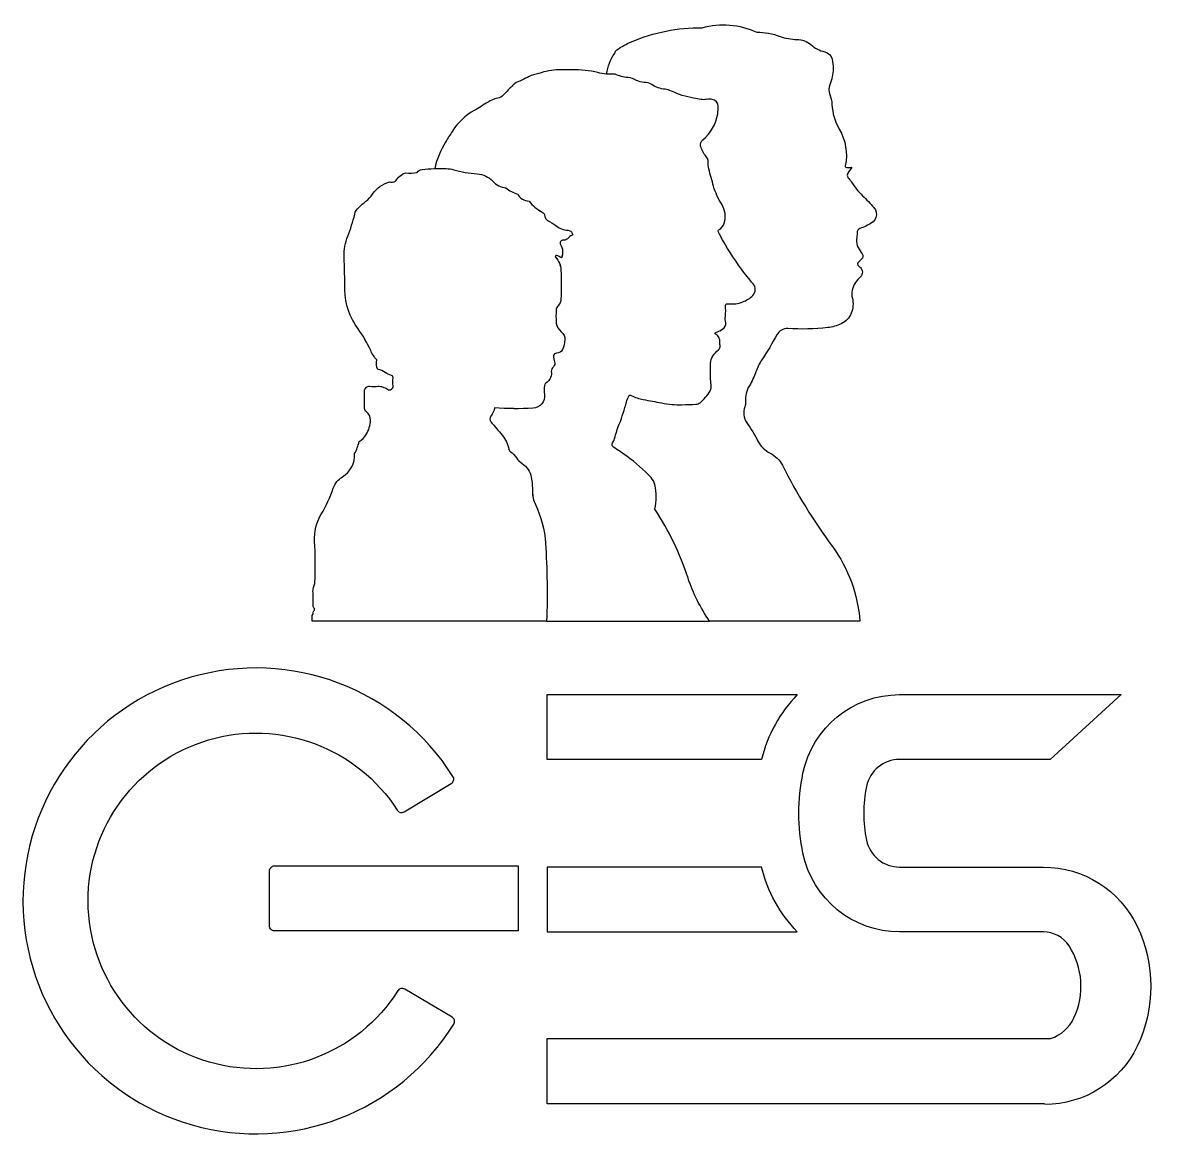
# Model space of a CAD drawing. Extents: x -1457 to 2443, y -8 to 512.
# Drawn here: x -1457 to -939, y -5 to 512 of the extents above; entities that cross this region are included whole.
import ezdxf

# ---------------------------------------------------------------- set-up
doc = ezdxf.new("R2010")
doc.units = 0
doc.layers.get('0').update_dxf_attribs({"linetype": 'CONTINUOUS'})

msp = doc.modelspace()

# ---------------------------------------------------------------- linework, layer by layer
at = {"color": 1}
for points in [[(-1217.451332, 238.648438), (-1324.702324, 238.648438), (-1324.70225, 241.160453)], [(-1217.449899, 238.650225), (-1142.950932, 238.633946)], [(-1074.215991, 238.591352), (-1142.950932, 238.633946)], [(-1217.16805, 175.326123), (-1217.16805, 204.995424), (-1102.815298, 204.995424)], [(-1056.05348, 204.995424), (-954.720709, 204.995424), (-987.236816, 175.326123)], [(-1119.162302, 175.326123), (-1217.16805, 175.326123)], [(-1341.84634, 126.66583), (-1230.414009, 126.66583), (-1230.414009, 96.895928)], [(-1119.162302, 126.109559), (-1217.16805, 126.109559), (-1217.16805, 96.438784), (-1102.815298, 96.438784)], [(-1285.446104, 69.561099), (-1285.446274, 69.571474)], [(-989.746951, 17.743776), (-1217.149172, 17.743776), (-1217.149172, 47.673439), (-986.981216, 47.673439)]]:
    msp.add_lwpolyline(points, dxfattribs=at)
msp.add_lwpolyline([(-1341.84634, 126.66583)], close=True, dxfattribs=at)
for points in [[(-1178.657461, 503.638515), (-1168.449516, 507.989699), (-1157.448736, 510.172092), (-1146.352819, 510.04728)], [(-1146.352819, 510.04728), (-1138.057987, 512.39077), (-1129.196524, 511.667569), (-1121.391439, 508.010133)], [(-1121.391439, 508.010133), (-1117.738997, 508.00205), (-1114.11621, 507.35415), (-1110.687364, 506.095812)], [(-1185.384331, 499.90602), (-1183.276969, 501.379173), (-1181.022643, 502.630016), (-1178.657461, 503.638515)], [(-1110.687364, 506.095812), (-1108.202701, 505.183442), (-1105.57627, 504.717652), (-1102.929392, 504.71996)], [(-1102.929392, 504.71996), (-1100.618004, 504.7223), (-1098.384488, 503.88479), (-1096.644501, 502.36329)], [(-1190.034227, 488.881545), (-1189.503476, 492.322656), (-1188.204904, 495.60015), (-1186.234809, 498.470981)], [(-1186.234809, 498.470981), (-1186.171504, 499.049584), (-1185.861486, 499.572687), (-1185.384331, 499.90602)], [(-1096.644501, 502.36329), (-1094.811418, 500.760228), (-1092.62359, 499.615777), (-1090.261361, 499.024276)], [(-1090.261361, 499.024276), (-1088.633195, 498.616729), (-1087.354639, 497.357386), (-1086.922488, 495.735576)], [(-1086.922488, 495.735576), (-1086.5406, 494.300907), (-1086.369259, 492.818349), (-1086.413839, 491.334392)], [(-1224.544847, 488.280685), (-1226.764262, 487.009384), (-1229.069259, 485.893697), (-1231.443213, 484.941671)], [(-1219.897134, 489.493772), (-1221.428579, 489.024075), (-1222.979202, 488.619351), (-1224.544847, 488.280685)], [(-1210.515449, 490.766074), (-1213.691147, 490.856643), (-1216.86026, 490.426862), (-1219.897134, 489.493772)], [(-1205.786069, 490.766074), (-1207.362224, 490.72224), (-1208.939294, 490.72224), (-1210.515449, 490.766074)], [(-1194.020646, 489.523365), (-1197.869621, 490.459651), (-1201.826422, 490.877583), (-1205.786069, 490.766074)], [(-1186.156517, 488.887214), (-1188.795043, 488.680081), (-1191.44972, 488.894825), (-1194.020646, 489.523365)], [(-1186.156517, 488.887214), (-1187.446975, 488.784553), (-1188.743474, 488.782657), (-1190.034227, 488.881545)], [(-1180.264394, 487.237706), (-1182.313086, 487.420929), (-1184.310478, 487.980102), (-1186.156517, 488.887214)], [(-1180.264394, 487.237706), (-1182.313086, 487.420929), (-1184.310478, 487.980102), (-1186.156517, 488.887214)], [(-1176.336312, 485.9802), (-1177.536841, 486.684085), (-1178.878283, 487.113524), (-1180.264394, 487.237706)], [(-1176.336312, 485.9802), (-1177.536841, 486.684085), (-1178.878283, 487.113524), (-1180.264394, 487.237706)], [(-1086.413839, 491.334392), (-1086.4895, 488.812811), (-1087.016057, 486.32515), (-1087.968586, 483.989173)], [(-1231.443213, 484.941671), (-1232.695194, 483.914528), (-1233.882748, 482.811277), (-1234.999134, 481.638178)], [(-1172.800998, 485.0334), (-1174.043373, 485.023493), (-1175.265177, 485.350707), (-1176.336312, 485.9802)], [(-1172.800998, 485.0334), (-1174.043373, 485.023493), (-1175.265177, 485.350707), (-1176.336312, 485.9802)], [(-1169.38355, 484.057006), (-1170.404034, 484.706714), (-1171.591307, 485.045928), (-1172.800998, 485.0334)], [(-1169.38355, 484.057006), (-1170.404034, 484.706714), (-1171.591307, 485.045928), (-1172.800998, 485.0334)], [(-1163.241184, 481.889696), (-1165.42783, 482.13119), (-1167.529545, 482.872772), (-1169.38355, 484.057006)], [(-1163.241184, 481.889696), (-1165.42783, 482.13119), (-1167.529545, 482.872772), (-1169.38355, 484.057006)], [(-1160.405405, 481.090808), (-1161.299746, 481.512722), (-1162.258122, 481.782713), (-1163.241184, 481.889696)], [(-1160.405405, 481.090808), (-1161.299746, 481.512722), (-1162.258122, 481.782713), (-1163.241184, 481.889696)], [(-1087.968586, 483.989173), (-1088.547673, 482.569012), (-1088.547673, 480.97856), (-1087.968586, 479.558398)], [(-1239.907323, 477.779913), (-1241.45554, 477.506104), (-1242.931569, 476.919132), (-1244.245011, 476.054946)], [(-1237.165682, 479.299255), (-1237.884939, 478.501718), (-1238.849786, 477.967027), (-1239.907323, 477.779913)], [(-1234.999134, 481.638178), (-1235.731596, 480.868122), (-1236.453842, 480.088413), (-1237.165682, 479.299255)], [(-1150.251534, 477.877567), (-1153.76662, 478.48155), (-1157.18279, 479.562613), (-1160.405405, 481.090808)], [(-1150.251534, 477.877567), (-1153.76662, 478.48155), (-1157.18279, 479.562613), (-1160.405405, 481.090808)], [(-1146.77623, 477.256212), (-1147.933493, 477.469828), (-1149.091946, 477.67695), (-1150.251534, 477.877567)], [(-1146.77623, 477.256212), (-1147.933493, 477.469828), (-1149.091946, 477.67695), (-1150.251534, 477.877567)], [(-1144.485099, 477.256212), (-1145.242499, 477.117371), (-1146.01883, 477.117371), (-1146.77623, 477.256212)], [(-1144.485099, 477.256212), (-1145.242499, 477.117371), (-1146.01883, 477.117371), (-1146.77623, 477.256212)], [(-1141.673584, 477.256212), (-1142.603012, 477.426589), (-1143.555671, 477.426589), (-1144.485099, 477.256212)], [(-1141.673584, 477.256212), (-1142.603012, 477.426589), (-1143.555671, 477.426589), (-1144.485099, 477.256212)], [(-1138.983477, 474.09031), (-1139.013398, 475.650986), (-1140.138209, 476.97474), (-1141.673584, 477.256212)], [(-1138.983477, 474.09031), (-1139.013398, 475.650986), (-1140.138209, 476.97474), (-1141.673584, 477.256212)], [(-1087.968586, 479.558398), (-1087.377463, 478.108768), (-1087.038758, 476.568675), (-1086.967134, 475.004795)], [(-1250.49926, 472.260291), (-1254.569227, 469.990235), (-1258.011252, 466.744311), (-1260.515877, 462.814345)], [(-1244.245011, 476.054946), (-1246.282838, 474.714295), (-1248.36898, 473.448565), (-1250.49926, 472.260291)], [(-1139.220454, 470.665491), (-1139.041071, 471.797927), (-1138.961773, 472.94396), (-1138.983477, 474.09031)], [(-1139.220454, 470.665491), (-1139.041071, 471.797927), (-1138.961773, 472.94396), (-1138.983477, 474.09031)], [(-1086.967134, 475.004795), (-1086.784859, 471.023529), (-1085.641503, 467.145561), (-1083.634753, 463.702212)], [(-1146.079332, 458.738606), (-1142.40389, 461.735287), (-1139.961952, 465.981566), (-1139.220454, 470.665491)], [(-1146.079332, 458.738606), (-1142.40389, 461.735287), (-1139.961952, 465.981566), (-1139.220454, 470.665491)], [(-1260.515877, 462.814345), (-1261.577932, 461.147591), (-1262.625054, 459.47137), (-1263.657118, 457.785882)], [(-1083.634753, 463.702212), (-1080.689857, 458.649227), (-1079.707777, 452.689104), (-1080.875792, 446.958414)], [(-1263.657118, 457.785882), (-1265.954297, 454.034355), (-1267.620075, 449.931183), (-1268.588013, 445.64002)], [(-1146.839868, 455.239831), (-1147.159433, 456.029801), (-1147.159433, 456.913055), (-1146.839868, 457.703025)], [(-1146.839868, 455.239831), (-1147.159433, 456.029801), (-1147.159433, 456.913055), (-1146.839868, 457.703025)], [(-1146.839868, 457.703025), (-1146.677842, 458.106886), (-1146.416201, 458.46315), (-1146.079332, 458.738606)], [(-1146.839868, 457.703025), (-1146.677842, 458.106886), (-1146.416201, 458.46315), (-1146.079332, 458.738606)], [(-1144.144233, 450.638918), (-1145.298983, 452.007324), (-1146.21072, 453.563479), (-1146.839868, 455.239831)], [(-1144.144233, 450.638918), (-1145.298983, 452.007324), (-1146.21072, 453.563479), (-1146.839868, 455.239831)], [(-1143.578495, 448.847365), (-1143.520452, 449.496116), (-1143.724142, 450.141152), (-1144.144233, 450.638918)], [(-1143.578495, 448.847365), (-1143.520452, 449.496116), (-1143.724142, 450.141152), (-1144.144233, 450.638918)], [(-1274.397289, 445.25358), (-1270.721708, 445.64995), (-1267.022169, 445.778504), (-1263.32794, 445.638223)], [(-1268.588013, 445.64002), (-1266.834702, 445.700545), (-1265.079824, 445.700545), (-1263.326513, 445.64002)], [(-1263.32794, 445.638223), (-1262.180943, 445.596431), (-1261.043554, 445.412569), (-1259.941808, 445.090846)], [(-1263.326513, 445.64002), (-1262.179518, 445.59823), (-1261.042132, 445.41437), (-1259.940387, 445.09265)], [(-1143.285279, 445.458064), (-1143.581024, 446.561894), (-1143.680275, 447.709145), (-1143.578495, 448.847365)], [(-1143.285279, 445.458064), (-1143.581024, 446.561894), (-1143.680275, 447.709145), (-1143.578495, 448.847365)], [(-1141.095912, 437.512212), (-1141.844556, 440.155598), (-1142.574363, 442.804283), (-1143.285279, 445.458064)], [(-1141.095912, 437.512212), (-1141.844556, 440.155598), (-1142.574363, 442.804283), (-1143.285279, 445.458064)], [(-1080.875792, 446.958414), (-1080.916234, 446.770917), (-1080.876763, 446.575048), (-1080.766858, 446.41785)], [(-1080.766858, 446.41785), (-1080.656953, 446.260651), (-1080.486544, 446.156327), (-1080.296561, 446.129932)], [(-1080.296561, 446.129932), (-1079.492587, 446.014531), (-1078.673503, 446.064887), (-1077.88972, 446.2779)], [(-1077.88972, 446.2779), (-1078.409548, 445.338351), (-1079.008804, 444.444996), (-1079.680932, 443.607608)], [(-1286.464373, 439.904081), (-1285.513753, 441.676343), (-1283.935947, 443.03004), (-1282.039778, 443.700213)], [(-1282.039778, 443.700213), (-1280.215543, 443.481404), (-1278.369083, 443.531247), (-1276.559309, 443.848153)], [(-1276.559309, 443.848153), (-1276.104214, 444.634808), (-1275.300951, 445.156972), (-1274.397289, 445.25358)], [(-1259.941808, 445.090846), (-1256.440462, 444.061216), (-1252.833094, 443.434338), (-1249.189657, 443.222368)], [(-1259.940387, 445.09265), (-1256.439041, 444.063018), (-1252.831673, 443.436137), (-1249.188236, 443.224165)], [(-1249.189657, 443.222368), (-1246.467116, 443.063604), (-1243.911275, 441.858786), (-1242.056258, 439.859699)], [(-1249.188236, 443.224165), (-1246.465692, 443.065408), (-1243.909845, 441.860595), (-1242.054822, 439.86151)], [(-1079.680932, 443.607608), (-1080.145625, 443.029063), (-1080.145625, 442.205245), (-1079.680932, 441.6267)], [(-1079.680932, 441.6267), (-1079.15814, 440.975241), (-1078.6672, 440.298849), (-1078.209836, 439.5999)], [(-1297.015149, 433.953948), (-1295.154592, 436.618446), (-1292.459346, 438.587132), (-1289.355158, 439.549026)], [(-1289.355158, 439.549026), (-1288.379586, 439.32775), (-1287.3574, 439.453298), (-1286.464373, 439.904081)], [(-1242.056258, 439.859699), (-1240.479977, 438.161149), (-1238.357334, 437.069996), (-1236.05871, 436.776637)], [(-1242.054822, 439.86151), (-1240.478545, 438.162956), (-1238.355903, 437.071799), (-1236.057279, 436.778436)], [(-1236.05871, 436.776637), (-1234.503901, 435.510557), (-1232.723148, 434.55074), (-1230.810787, 433.94803)], [(-1236.057279, 436.778436), (-1234.502469, 435.512366), (-1232.721717, 434.552558), (-1230.809358, 433.949856)], [(-1137.398627, 429.308974), (-1139.02821, 431.846442), (-1140.274081, 434.610682), (-1141.095912, 437.512212)], [(-1137.398627, 429.308974), (-1139.02821, 431.846442), (-1140.274081, 434.610682), (-1141.095912, 437.512212)], [(-1078.209836, 439.5999), (-1076.696005, 437.286509), (-1074.935693, 435.144157), (-1072.959789, 433.210439)], [(-1303.339362, 427.866231), (-1302.275008, 428.821676), (-1301.187927, 429.751497), (-1300.079053, 430.654893)], [(-1300.079053, 430.654893), (-1298.909888, 431.607369), (-1297.878728, 432.717668), (-1297.015149, 433.953948)], [(-1230.810787, 433.94803), (-1229.702441, 432.018705), (-1227.661856, 430.813668), (-1225.437174, 430.774724)], [(-1230.809358, 433.949856), (-1229.701018, 432.020524), (-1227.660433, 430.815479), (-1225.435748, 430.77653)], [(-1225.437174, 430.774724), (-1223.885686, 428.670441), (-1221.869879, 426.952241), (-1219.546409, 425.753652)], [(-1225.435748, 430.77653), (-1223.884257, 428.672259), (-1221.868451, 426.954071), (-1219.544986, 425.755491)], [(-1072.959789, 433.210439), (-1071.169439, 431.458099), (-1069.445553, 429.639119), (-1067.791776, 427.757346)], [(-1308.35721, 414.7499), (-1307.05868, 418.002737), (-1305.999885, 421.346222), (-1305.189304, 424.75358)], [(-1305.189304, 424.75358), (-1304.903736, 425.955194), (-1304.25836, 427.041083), (-1303.339362, 427.866231)], [(-1219.546409, 425.753652), (-1218.783591, 425.360115), (-1218.280693, 424.597809), (-1218.219094, 423.741673)], [(-1219.544986, 425.755491), (-1218.782158, 425.361951), (-1218.279255, 424.599634), (-1218.217663, 423.743488)], [(-1136.235969, 420.635271), (-1135.318503, 423.555898), (-1135.744384, 426.733069), (-1137.398627, 429.308974)], [(-1136.235969, 420.635271), (-1135.318503, 423.555898), (-1135.744384, 426.733069), (-1137.398627, 429.308974)], [(-1067.791776, 427.757346), (-1066.705518, 426.521257), (-1066.361131, 424.799592), (-1066.888318, 423.240763)], [(-1218.219094, 423.741673), (-1218.163951, 422.97848), (-1217.713934, 422.299612), (-1217.03247, 421.951603)], [(-1218.217663, 423.743488), (-1218.162525, 422.980295), (-1217.712513, 422.301424), (-1217.031052, 421.953409)], [(-1217.03247, 421.951603), (-1215.707912, 421.275378), (-1214.457257, 420.463261), (-1213.300677, 419.528351)], [(-1217.031052, 421.953409), (-1215.706489, 421.277193), (-1214.455827, 420.465084), (-1213.299241, 419.530181)], [(-1213.300677, 419.528351), (-1211.68345, 418.220316), (-1209.681631, 417.479186), (-1207.602515, 417.418731)], [(-1213.299241, 419.530181), (-1211.682014, 418.222132), (-1209.680189, 417.480991), (-1207.601065, 417.42053)], [(-1138.595046, 417.720861), (-1137.46745, 418.357894), (-1136.624147, 419.399714), (-1136.235969, 420.635271)], [(-1138.595046, 417.720861), (-1137.46745, 418.357894), (-1136.624147, 419.399714), (-1136.235969, 420.635271)], [(-1068.852331, 420.765749), (-1070.527764, 419.725889), (-1072.306593, 418.862717), (-1074.160233, 418.190105)], [(-1066.888318, 423.240763), (-1067.235974, 422.212861), (-1067.930309, 421.337872), (-1068.852331, 420.765749)], [(-1309.996869, 405.403072), (-1310.100711, 408.598415), (-1309.542462, 411.780695), (-1308.35721, 414.7499)], [(-1207.057135, 414.359339), (-1207.415948, 413.969993), (-1207.808863, 413.613518), (-1208.231184, 413.294173)], [(-1207.055679, 414.361151), (-1207.414494, 413.971811), (-1207.80741, 413.615341), (-1208.229732, 413.296002)], [(-1207.602515, 417.418731), (-1207.029225, 417.402096), (-1206.489754, 417.143612), (-1206.11758, 416.707236)], [(-1207.601065, 417.42053), (-1207.027782, 417.403896), (-1206.488317, 417.14542), (-1206.116142, 416.709054)], [(-1205.649341, 415.128625), (-1206.191641, 415.037452), (-1206.687501, 414.76649), (-1207.057135, 414.359339)], [(-1205.64788, 415.130471), (-1206.190186, 415.03929), (-1206.686049, 414.768316), (-1207.055679, 414.361151)], [(-1206.11758, 416.707236), (-1205.745405, 416.270859), (-1205.575296, 415.697357), (-1205.649341, 415.128625)], [(-1206.116142, 416.709054), (-1205.743967, 416.272688), (-1205.57385, 415.699197), (-1205.64788, 415.130471)], [(-1138.903909, 416.59655), (-1139.013315, 416.786314), (-1139.042231, 417.011969), (-1138.984206, 417.223188)], [(-1138.903909, 416.59655), (-1139.013315, 416.786314), (-1139.042231, 417.011969), (-1138.984206, 417.223188)], [(-1138.984206, 417.223188), (-1138.926182, 417.434407), (-1138.786043, 417.613622), (-1138.595046, 417.720861)], [(-1138.984206, 417.223188), (-1138.926182, 417.434407), (-1138.786043, 417.613622), (-1138.595046, 417.720861)], [(-1138.068369, 415.089006), (-1138.340729, 415.594906), (-1138.619263, 416.097458), (-1138.903909, 416.59655)], [(-1138.068369, 415.089006), (-1138.340729, 415.594906), (-1138.619263, 416.097458), (-1138.903909, 416.59655)], [(-1128.331446, 399.624905), (-1131.925108, 404.552092), (-1135.178308, 409.718797), (-1138.068369, 415.089006)], [(-1128.331446, 399.624905), (-1131.925108, 404.552092), (-1135.178308, 409.718797), (-1138.068369, 415.089006)], [(-1075.487613, 416.300902), (-1075.489012, 415.298969), (-1075.565668, 414.298557), (-1075.716935, 413.308108)], [(-1074.160233, 418.190105), (-1074.955548, 417.901638), (-1075.485828, 417.146913), (-1075.487613, 416.300902)], [(-1211.095018, 412.306157), (-1211.362669, 411.895314), (-1211.367494, 411.366467), (-1211.107383, 410.950809)], [(-1211.093599, 412.307983), (-1211.361254, 411.897127), (-1211.366067, 411.368264), (-1211.105934, 410.952606)], [(-1211.107383, 410.950809), (-1209.94877, 409.10319), (-1209.796082, 406.797035), (-1210.700993, 404.812792)], [(-1211.105934, 410.952606), (-1209.947323, 409.104993), (-1209.79463, 406.798846), (-1210.699531, 404.814606)], [(-1209.860252, 412.865148), (-1210.34557, 412.935114), (-1210.827367, 412.716999), (-1211.095018, 412.306157)], [(-1209.858803, 412.866981), (-1210.344132, 412.936957), (-1210.825945, 412.718839), (-1211.093599, 412.307983)], [(-1208.231184, 413.294173), (-1208.694508, 412.938096), (-1209.281642, 412.783471), (-1209.860252, 412.865148)], [(-1208.229732, 413.296002), (-1208.693058, 412.939925), (-1209.280193, 412.785301), (-1209.858803, 412.866981)], [(-1075.716935, 413.308108), (-1075.919844, 411.977754), (-1075.653181, 410.618262), (-1074.96275, 409.463135)], [(-1074.96275, 409.463135), (-1074.379676, 408.48768), (-1073.764206, 407.531958), (-1073.117367, 406.597567)], [(-1309.646992, 390.094275), (-1309.714556, 395.19821), (-1309.831187, 400.301378), (-1309.996869, 405.403072)], [(-1213.444983, 405.616055), (-1213.549265, 405.426451), (-1213.518487, 405.191111), (-1213.368951, 405.034702)], [(-1213.443557, 405.617882), (-1213.547847, 405.428265), (-1213.517057, 405.192907), (-1213.367499, 405.036499)], [(-1212.913297, 405.863164), (-1213.125467, 405.905692), (-1213.340701, 405.805659), (-1213.444983, 405.616055)], [(-1212.91183, 405.864981), (-1213.12401, 405.907531), (-1213.339267, 405.807499), (-1213.443557, 405.617882)], [(-1213.368951, 405.034702), (-1211.870559, 403.45989), (-1210.991679, 401.39668), (-1210.894202, 399.225111)], [(-1213.367499, 405.036499), (-1211.869112, 403.461699), (-1210.990229, 401.398503), (-1210.89274, 399.226946)], [(-1210.700993, 404.812792), (-1211.34074, 405.339659), (-1212.100653, 405.700455), (-1212.913297, 405.863164)], [(-1210.699531, 404.814606), (-1211.339276, 405.341473), (-1212.099187, 405.70227), (-1212.91183, 405.864981)], [(-1073.459225, 404.123998), (-1074.056746, 403.630268), (-1074.608506, 403.08364), (-1075.107798, 402.49076)], [(-1073.117367, 406.597567), (-1072.571759, 405.809356), (-1072.720284, 404.734678), (-1073.459225, 404.123998)], [(-1210.894202, 399.225111), (-1210.694666, 394.783737), (-1210.694666, 390.335642), (-1210.894202, 385.894268)], [(-1210.89274, 399.226946), (-1210.693204, 394.785559), (-1210.693204, 390.337452), (-1210.89274, 385.896064)], [(-1123.000271, 392.861075), (-1124.860835, 395.048594), (-1126.63913, 397.304774), (-1128.331446, 399.624905)], [(-1123.000271, 392.861075), (-1124.860835, 395.048594), (-1126.63913, 397.304774), (-1128.331446, 399.624905)], [(-1075.107798, 402.49076), (-1075.353218, 402.200334), (-1075.353218, 401.775196), (-1075.107798, 401.48477)], [(-1075.107798, 401.48477), (-1074.759498, 401.073726), (-1074.387368, 400.683483), (-1073.993329, 400.316054)], [(-1073.993329, 400.316054), (-1073.42183, 399.780229), (-1073.087542, 399.038663), (-1073.064504, 398.255599)], [(-1073.870589, 396.144102), (-1074.748103, 395.333242), (-1075.54183, 394.436172), (-1076.239786, 393.466439)], [(-1073.064504, 398.255599), (-1073.041466, 397.472535), (-1073.331579, 396.712599), (-1073.870589, 396.144102)], [(-1303.671043, 372.338556), (-1307.471987, 377.485952), (-1309.56213, 383.696176), (-1309.646992, 390.094275)], [(-1123.140869, 387.589992), (-1121.755189, 389.053464), (-1121.694578, 391.325814), (-1123.000271, 392.861075)], [(-1123.140869, 387.589992), (-1121.755189, 389.053464), (-1121.694578, 391.325814), (-1123.000271, 392.861075)], [(-1076.239786, 393.466439), (-1077.736417, 391.38639), (-1078.249313, 388.756175), (-1077.643843, 386.266212)], [(-1210.894202, 385.894268), (-1210.944858, 384.764765), (-1211.417144, 383.695299), (-1212.217818, 382.89701)], [(-1210.89274, 385.896064), (-1210.943399, 384.766568), (-1211.415682, 383.697109), (-1212.21635, 382.898823)], [(-1135.689647, 383.058612), (-1135.722394, 383.374751), (-1135.515377, 383.666067), (-1135.206057, 383.739123)], [(-1135.689647, 383.058612), (-1135.722394, 383.374751), (-1135.515377, 383.666067), (-1135.206057, 383.739123)], [(-1135.206057, 383.739123), (-1134.896668, 383.783468), (-1134.582536, 383.783468), (-1134.273146, 383.739123)], [(-1135.206057, 383.739123), (-1134.896668, 383.783468), (-1134.582536, 383.783468), (-1134.273146, 383.739123)], [(-1134.273146, 383.739123), (-1132.066423, 383.542176), (-1129.843838, 383.850806), (-1127.774268, 384.641561)], [(-1134.273146, 383.739123), (-1132.066423, 383.542176), (-1129.843838, 383.850806), (-1127.774268, 384.641561)], [(-1127.774268, 384.641561), (-1126.047517, 385.303334), (-1124.471725, 386.306079), (-1123.140869, 387.589992)], [(-1127.774268, 384.641561), (-1126.047517, 385.303334), (-1124.471725, 386.306079), (-1123.140869, 387.589992)], [(-1077.643843, 386.266212), (-1077.096324, 384.014189), (-1077.26827, 381.647207), (-1078.135512, 379.497957)], [(-1213.003378, 381.262277), (-1213.230896, 379.178575), (-1213.230896, 377.076296), (-1213.003378, 374.992594)], [(-1213.001915, 381.264109), (-1213.229432, 379.180411), (-1213.229432, 377.078137), (-1213.001915, 374.994439)], [(-1212.217818, 382.89701), (-1212.658485, 382.457665), (-1212.935671, 381.880845), (-1213.003378, 381.262277)], [(-1212.21635, 382.898823), (-1212.657014, 382.459484), (-1212.934203, 381.882671), (-1213.001915, 381.264109)], [(-1135.539695, 375.010685), (-1135.745299, 376.047859), (-1135.795833, 377.109805), (-1135.689647, 378.161816)], [(-1135.539695, 375.010685), (-1135.745299, 376.047859), (-1135.795833, 377.109805), (-1135.689647, 378.161816)], [(-1135.689647, 378.161816), (-1135.525453, 379.789952), (-1135.525453, 381.430476), (-1135.689647, 383.058612)], [(-1135.689647, 378.161816), (-1135.525453, 379.789952), (-1135.525453, 381.430476), (-1135.689647, 383.058612)], [(-1078.135512, 379.497957), (-1079.006029, 377.340172), (-1080.657658, 375.589638), (-1082.761228, 374.595239)], [(-1213.003378, 374.992594), (-1212.829442, 373.403256), (-1212.013829, 371.953941), (-1210.745523, 370.98047)], [(-1213.001915, 374.994439), (-1212.827989, 373.405091), (-1212.012375, 371.955764), (-1210.744063, 370.982285)], [(-1138.176227, 371.44385), (-1137.164204, 371.843427), (-1136.319087, 372.576798), (-1135.780923, 373.522436)], [(-1138.176227, 371.44385), (-1137.164204, 371.843427), (-1136.319087, 372.576798), (-1135.780923, 373.522436)], [(-1135.780923, 373.522436), (-1135.524386, 373.973448), (-1135.438758, 374.50173), (-1135.539695, 375.010685)], [(-1135.780923, 373.522436), (-1135.524386, 373.973448), (-1135.438758, 374.50173), (-1135.539695, 375.010685)], [(-1082.761228, 374.595239), (-1084.69877, 373.679448), (-1086.775566, 373.093442), (-1088.906032, 372.861371)], [(-1297.885182, 362.361505), (-1299.440073, 365.890329), (-1301.38049, 369.236355), (-1303.671043, 372.338556)], [(-1210.745523, 370.98047), (-1209.604042, 370.104305), (-1208.98247, 368.710765), (-1209.093214, 367.276061)], [(-1210.744063, 370.982285), (-1209.602583, 370.106123), (-1208.981009, 368.712588), (-1209.091748, 367.277885)], [(-1140.478881, 370.26774), (-1140.478881, 370.385949), (-1140.409427, 370.493125), (-1140.301531, 370.541412)], [(-1140.478881, 370.26774), (-1140.478881, 370.385949), (-1140.409427, 370.493125), (-1140.301531, 370.541412)], [(-1140.301531, 369.994068), (-1140.409427, 370.042355), (-1140.478881, 370.149531), (-1140.478881, 370.26774)], [(-1140.301531, 369.994068), (-1140.409427, 370.042355), (-1140.478881, 370.149531), (-1140.478881, 370.26774)], [(-1140.301531, 370.541412), (-1139.600101, 370.858462), (-1138.89148, 371.159354), (-1138.176227, 371.44385)], [(-1140.301531, 370.541412), (-1139.600101, 370.858462), (-1138.89148, 371.159354), (-1138.176227, 371.44385)], [(-1138.805206, 368.662609), (-1139.155132, 369.249794), (-1139.67766, 369.71475), (-1140.301531, 369.994068)], [(-1138.805206, 368.662609), (-1139.155132, 369.249794), (-1139.67766, 369.71475), (-1140.301531, 369.994068)], [(-1138.254009, 366.524861), (-1138.230846, 367.275346), (-1138.422046, 368.01689), (-1138.805206, 368.662609)], [(-1138.254009, 366.524861), (-1138.230846, 367.275346), (-1138.422046, 368.01689), (-1138.805206, 368.662609)], [(-1112.199591, 369.60374), (-1114.267644, 365.677764), (-1116.54443, 361.865339), (-1119.020173, 358.182836)], [(-1107.171609, 372.432379), (-1109.258005, 372.560199), (-1111.225609, 371.453265), (-1112.199591, 369.60374)], [(-1088.906032, 372.861371), (-1094.971436, 372.201575), (-1101.081917, 372.058062), (-1107.171609, 372.432379)], [(-1210.179683, 362.91184), (-1210.650599, 361.831421), (-1211.731825, 361.146526), (-1212.909865, 361.182426)], [(-1210.178239, 362.913664), (-1210.649151, 361.833251), (-1211.730367, 361.148357), (-1212.9084, 361.184247)], [(-1209.093214, 367.276061), (-1209.209197, 365.770869), (-1209.576432, 364.295727), (-1210.179683, 362.91184)], [(-1209.091748, 367.277885), (-1209.207738, 365.772691), (-1209.574981, 364.29755), (-1210.178239, 362.913664)], [(-1141.486951, 359.823192), (-1140.761767, 360.888935), (-1139.894872, 361.850994), (-1138.910145, 362.682867)], [(-1141.486951, 359.823192), (-1140.761767, 360.888935), (-1139.894872, 361.850994), (-1138.910145, 362.682867)], [(-1138.910145, 362.682867), (-1138.327413, 363.175174), (-1138.042064, 363.934723), (-1138.156498, 364.688943)], [(-1138.910145, 362.682867), (-1138.327413, 363.175174), (-1138.042064, 363.934723), (-1138.156498, 364.688943)], [(-1138.156498, 364.688943), (-1138.284212, 365.29213), (-1138.317111, 365.91154), (-1138.254009, 366.524861)], [(-1138.156498, 364.688943), (-1138.284212, 365.29213), (-1138.317111, 365.91154), (-1138.254009, 366.524861)], [(-1295.094271, 358.15558), (-1296.257562, 359.388184), (-1297.201474, 360.810665), (-1297.885182, 362.361505)], [(-1294.685809, 353.724787), (-1295.209793, 355.139973), (-1295.350698, 356.66845), (-1295.094271, 358.15558)], [(-1214.227268, 360.013702), (-1214.313436, 359.067121), (-1214.184524, 358.113306), (-1213.85017, 357.22356)], [(-1214.225802, 360.015523), (-1214.311967, 359.068951), (-1214.183057, 358.115147), (-1213.848709, 357.225409)], [(-1212.909865, 361.182426), (-1213.589164, 361.203074), (-1214.16681, 360.690621), (-1214.227268, 360.013702)], [(-1212.9084, 361.184247), (-1213.587699, 361.204895), (-1214.165344, 360.692441), (-1214.225802, 360.015523)], [(-1142.483641, 356.555239), (-1142.489972, 357.720348), (-1142.142414, 358.859923), (-1141.486951, 359.823192)], [(-1142.483641, 356.555239), (-1142.489972, 357.720348), (-1142.142414, 358.859923), (-1141.486951, 359.823192)], [(-1119.020173, 358.182836), (-1120.183479, 356.452527), (-1121.11329, 354.576228), (-1121.785512, 352.602558)], [(-1291.190794, 352.363742), (-1292.208285, 353.130524), (-1293.417721, 353.601508), (-1294.685809, 353.724787)], [(-1288.362572, 350.987903), (-1289.383962, 351.263201), (-1290.343729, 351.730097), (-1291.190794, 352.363742)], [(-1215.362705, 352.866737), (-1215.153571, 351.9426), (-1215.245534, 350.975797), (-1215.62515, 350.107662)], [(-1215.361247, 352.868584), (-1215.152122, 351.944435), (-1215.2441, 350.977622), (-1215.623735, 350.109485)], [(-1214.327867, 354.986712), (-1214.895893, 354.41261), (-1215.259494, 353.667734), (-1215.362705, 352.866737)], [(-1214.326403, 354.988534), (-1214.894427, 354.414438), (-1215.25803, 353.669572), (-1215.361247, 352.868584)], [(-1213.85017, 357.22356), (-1213.559149, 356.448618), (-1213.745681, 355.575174), (-1214.327867, 354.986712)], [(-1213.848709, 357.225409), (-1213.557676, 356.45046), (-1213.744207, 355.577001), (-1214.326403, 354.988534)], [(-1142.483641, 349.974867), (-1142.471647, 352.168308), (-1142.471647, 354.361798), (-1142.483641, 356.555239)], [(-1142.483641, 349.974867), (-1142.471647, 352.168308), (-1142.471647, 354.361798), (-1142.483641, 356.555239)], [(-1121.785512, 352.602558), (-1122.534227, 350.403301), (-1123.525005, 348.294051), (-1124.739609, 346.313636)], [(-1287.66622, 349.952326), (-1287.608215, 350.422727), (-1287.905047, 350.864159), (-1288.362572, 350.987903)], [(-1287.66622, 346.241999), (-1287.808773, 347.474667), (-1287.808773, 348.719658), (-1287.66622, 349.952326)], [(-1217.839585, 347.412201), (-1218.173083, 347.180395), (-1218.397259, 346.82227), (-1218.460044, 346.421006)], [(-1217.838132, 347.41402), (-1218.171636, 347.182218), (-1218.395817, 346.824095), (-1218.458608, 346.42283)], [(-1215.62515, 350.107662), (-1216.099843, 349.021692), (-1216.86639, 348.088632), (-1217.839585, 347.412201)], [(-1215.623735, 350.109485), (-1216.098417, 349.023517), (-1216.864951, 348.090457), (-1217.838132, 347.41402)], [(-1142.213216, 346.798616), (-1142.398959, 347.847045), (-1142.48947, 348.910128), (-1142.483641, 349.974867)], [(-1142.213216, 346.798616), (-1142.398959, 347.847045), (-1142.48947, 348.910128), (-1142.483641, 349.974867)], [(-1300.685783, 343.802474), (-1300.692341, 344.428718), (-1300.434739, 345.028743), (-1299.976191, 345.455309)], [(-1300.685783, 335.932083), (-1300.658025, 338.555473), (-1300.658025, 341.179084), (-1300.685783, 343.802474)], [(-1299.976191, 345.455309), (-1299.517643, 345.881874), (-1298.900591, 346.095498), (-1298.276453, 346.04376)], [(-1298.276453, 346.04376), (-1297.004883, 345.938345), (-1295.72677, 345.938345), (-1294.455201, 346.04376)], [(-1294.455201, 346.04376), (-1293.76566, 346.101078), (-1293.071979, 346.005088), (-1292.423915, 345.762674)], [(-1292.423915, 345.762674), (-1291.627445, 345.463486), (-1290.860003, 345.092091), (-1290.131176, 344.653127)], [(-1290.131176, 344.653127), (-1289.597333, 344.332502), (-1288.927674, 344.343117), (-1288.404262, 344.680501)], [(-1288.404262, 344.680501), (-1287.880849, 345.017884), (-1287.594653, 345.623398), (-1287.66622, 346.241999)], [(-1218.460044, 342.336391), (-1218.218969, 340.796442), (-1218.642284, 339.226498), (-1219.624849, 338.016487)], [(-1218.458608, 342.338216), (-1218.217528, 340.798264), (-1218.640841, 339.228315), (-1219.623407, 338.018301)], [(-1218.460044, 346.421006), (-1218.672197, 345.067732), (-1218.672197, 343.689665), (-1218.460044, 342.336391)], [(-1218.458608, 346.42283), (-1218.670762, 345.069556), (-1218.670762, 343.691489), (-1218.458608, 342.338216)], [(-1179.851216, 341.531901), (-1179.612799, 341.917597), (-1179.116718, 342.053263), (-1178.715203, 341.842572)], [(-1179.851216, 341.531901), (-1179.612799, 341.917597), (-1179.116718, 342.053263), (-1178.715203, 341.842572)], [(-1178.715203, 341.842572), (-1177.005691, 340.940076), (-1175.164684, 340.312505), (-1173.259871, 339.982934)], [(-1178.715203, 341.842572), (-1177.005691, 340.940076), (-1175.164684, 340.312505), (-1173.259871, 339.982934)], [(-1147.293638, 338.543561), (-1145.434901, 340.053868), (-1143.875451, 341.898918), (-1142.695928, 343.983302)], [(-1147.293638, 338.543561), (-1145.434901, 340.053868), (-1143.875451, 341.898918), (-1142.695928, 343.983302)], [(-1142.695928, 343.983302), (-1142.212858, 344.837169), (-1142.042183, 345.832597), (-1142.213216, 346.798616)], [(-1142.695928, 343.983302), (-1142.212858, 344.837169), (-1142.042183, 345.832597), (-1142.213216, 346.798616)], [(-1124.739609, 346.313636), (-1126.107718, 344.083146), (-1126.726871, 341.473673), (-1126.506643, 338.866316)], [(-1219.624849, 338.016487), (-1220.607415, 336.806476), (-1222.057042, 336.069928), (-1223.613685, 335.98978)], [(-1219.623407, 338.018301), (-1220.605973, 336.808287), (-1222.055603, 336.071736), (-1223.612249, 335.991589)], [(-1184.211128, 328.760263), (-1182.902886, 332.062475), (-1181.818653, 335.449092), (-1180.965798, 338.897098)], [(-1184.211128, 328.760263), (-1182.902886, 332.062475), (-1181.818653, 335.449092), (-1180.965798, 338.897098)], [(-1180.965798, 338.897098), (-1180.735481, 339.828627), (-1180.359308, 340.717877), (-1179.851216, 341.531901)], [(-1180.965798, 338.897098), (-1180.735481, 339.828627), (-1180.359308, 340.717877), (-1179.851216, 341.531901)], [(-1173.259871, 339.982934), (-1170.471142, 339.50006), (-1167.689737, 338.97581), (-1164.916573, 338.410355)], [(-1173.259871, 339.982934), (-1170.471142, 339.50006), (-1167.689737, 338.97581), (-1164.916573, 338.410355)], [(-1164.916573, 338.410355), (-1161.840381, 337.785101), (-1158.702294, 337.517042), (-1155.564624, 337.611501)], [(-1164.916573, 338.410355), (-1161.840381, 337.785101), (-1158.702294, 337.517042), (-1155.564624, 337.611501)], [(-1155.564624, 337.611501), (-1153.427326, 337.673147), (-1151.290402, 337.747133), (-1149.153959, 337.833454)], [(-1155.564624, 337.611501), (-1153.427326, 337.673147), (-1151.290402, 337.747133), (-1149.153959, 337.833454)], [(-1149.153959, 337.833454), (-1148.473458, 337.863143), (-1147.820838, 338.112257), (-1147.293638, 338.543561)], [(-1149.153959, 337.833454), (-1148.473458, 337.863143), (-1147.820838, 338.112257), (-1147.293638, 338.543561)], [(-1126.79674, 336.687154), (-1127.222439, 335.517516), (-1127.382826, 334.267878), (-1127.266299, 333.028647)], [(-1126.506643, 338.866316), (-1126.444164, 338.127486), (-1126.543152, 337.383908), (-1126.79674, 336.687154)], [(-1299.863239, 334.298829), (-1300.385797, 334.677865), (-1300.692353, 335.286567), (-1300.685783, 335.932083)], [(-1297.990086, 330.498259), (-1297.94895, 331.996622), (-1298.649868, 333.418764), (-1299.863239, 334.298829)], [(-1242.916675, 332.40816), (-1243.526557, 331.666266), (-1243.526557, 330.596617), (-1242.916675, 329.854722)], [(-1242.91525, 332.409923), (-1243.525105, 331.668037), (-1243.525105, 330.59842), (-1242.91525, 329.856534)], [(-1241.274367, 336.152513), (-1241.466378, 334.776926), (-1242.034724, 333.481134), (-1242.916675, 332.40816)], [(-1241.272942, 336.154297), (-1241.464949, 334.778702), (-1242.033296, 333.482903), (-1242.91525, 332.409923)], [(-1223.613685, 335.98978), (-1229.498496, 335.688867), (-1235.3961, 335.74321), (-1241.274367, 336.152513)], [(-1223.612249, 335.991589), (-1229.497063, 335.690667), (-1235.394671, 335.745002), (-1241.272942, 336.154297)], [(-1127.266299, 333.028647), (-1127.142616, 331.712128), (-1126.680985, 330.449874), (-1125.926135, 329.364184)], [(-1299.914855, 324.061404), (-1298.716379, 325.99953), (-1298.052298, 328.220365), (-1297.990086, 330.498259)], [(-1242.916675, 329.854722), (-1241.204875, 327.772253), (-1239.476461, 325.703497), (-1237.731597, 323.648653)], [(-1242.91525, 329.856534), (-1241.203451, 327.774049), (-1239.475037, 325.705277), (-1237.730173, 323.650417)], [(-1186.332775, 322.117775), (-1185.777159, 324.377531), (-1185.068304, 326.596827), (-1184.211128, 328.760263)], [(-1186.332775, 322.117775), (-1185.777159, 324.377531), (-1185.068304, 326.596827), (-1184.211128, 328.760263)], [(-1125.926135, 329.364184), (-1124.03666, 326.646636), (-1122.323399, 323.810717), (-1120.796901, 320.873885)], [(-1303.221454, 320.744597), (-1301.878443, 321.58069), (-1300.746805, 322.715822), (-1299.914855, 324.061404)], [(-1237.731597, 323.648653), (-1236.174104, 321.814337), (-1235.137875, 319.595365), (-1234.731203, 317.223633)], [(-1237.730173, 323.650417), (-1236.172689, 321.816112), (-1235.136463, 319.597155), (-1234.729786, 317.225438)], [(-1187.274728, 320.160538), (-1186.828204, 320.740441), (-1186.507403, 321.407018), (-1186.332775, 322.117775)], [(-1187.274728, 320.160538), (-1186.828204, 320.740441), (-1186.507403, 321.407018), (-1186.332775, 322.117775)], [(-1305.246778, 315.257515), (-1304.258038, 316.954998), (-1303.572677, 318.811802), (-1303.221454, 320.744597)], [(-1234.731203, 317.223633), (-1234.651197, 316.760374), (-1234.37293, 316.355131), (-1233.969313, 316.114085)], [(-1234.729786, 317.225438), (-1234.649784, 316.762171), (-1234.371513, 316.35692), (-1233.96789, 316.115872)], [(-1233.969313, 316.114085), (-1232.852391, 315.399014), (-1231.91059, 314.441898), (-1231.213626, 313.313588)], [(-1233.96789, 316.115872), (-1232.85096, 315.400798), (-1231.909155, 314.443677), (-1231.212189, 313.315359)], [(-1187.532575, 319.102539), (-1187.59959, 319.475785), (-1187.505957, 319.859978), (-1187.274728, 320.160538)], [(-1187.532575, 319.102539), (-1187.59959, 319.475785), (-1187.505957, 319.859978), (-1187.274728, 320.160538)], [(-1186.922778, 318.200323), (-1187.244123, 318.40167), (-1187.46556, 318.729294), (-1187.532575, 319.102539)], [(-1186.922778, 318.200323), (-1187.244123, 318.40167), (-1187.46556, 318.729294), (-1187.532575, 319.102539)], [(-1180.700986, 314.00477), (-1182.726959, 315.473124), (-1184.802079, 316.872444), (-1186.922778, 318.200323)], [(-1180.700986, 314.00477), (-1182.726959, 315.473124), (-1184.802079, 316.872444), (-1186.922778, 318.200323)], [(-1120.796901, 320.873885), (-1119.575763, 318.525449), (-1117.634446, 316.629948), (-1115.257521, 315.465236)], [(-1310.842419, 304.610297), (-1307.147964, 306.847923), (-1304.994411, 310.945639), (-1305.246778, 315.257515)], [(-1231.213626, 313.313588), (-1230.570897, 312.273171), (-1229.700613, 311.392042), (-1228.668236, 310.736479)], [(-1231.212189, 313.315359), (-1230.569455, 312.274949), (-1229.699169, 311.393826), (-1228.666791, 310.738269)], [(-1169.702617, 304.3073), (-1173.051383, 307.882839), (-1176.734254, 311.130097), (-1180.700986, 314.00477)], [(-1169.702617, 304.3073), (-1173.051383, 307.882839), (-1176.734254, 311.130097), (-1180.700986, 314.00477)], [(-1115.257521, 315.465236), (-1112.834328, 314.277466), (-1110.86307, 312.333956), (-1109.641068, 309.927844)], [(-1228.668236, 310.736479), (-1226.440142, 309.321762), (-1224.913039, 307.031959), (-1224.463213, 304.43129)], [(-1228.666791, 310.738269), (-1226.438706, 309.323548), (-1224.911612, 307.033744), (-1224.461792, 304.433079)], [(-1109.641068, 309.927844), (-1103.030214, 296.915384), (-1095.377316, 284.459164), (-1086.757285, 272.68111)], [(-1314.966902, 299.50342), (-1314.230638, 301.635133), (-1312.771439, 303.441893), (-1310.842419, 304.610297)], [(-1224.463213, 304.43129), (-1224.091436, 302.281981), (-1223.905429, 300.104649), (-1223.907256, 297.923424)], [(-1224.461792, 304.433079), (-1224.090004, 302.283771), (-1223.903988, 300.10644), (-1223.905805, 297.925214)], [(-1167.947603, 301.060046), (-1168.243019, 302.27561), (-1168.847571, 303.394195), (-1169.702617, 304.3073)], [(-1167.947603, 301.060046), (-1168.243019, 302.27561), (-1168.847571, 303.394195), (-1169.702617, 304.3073)], [(-1167.953272, 289.819602), (-1167.202561, 293.528623), (-1167.200633, 297.350269), (-1167.947603, 301.060046)], [(-1167.953272, 289.819602), (-1167.202561, 293.528623), (-1167.200633, 297.350269), (-1167.947603, 301.060046)], [(-1320.497893, 287.551374), (-1318.256916, 291.339213), (-1316.403866, 295.343511), (-1314.966902, 299.50342)], [(-1223.907256, 297.923424), (-1223.908941, 295.870407), (-1223.451547, 293.842992), (-1222.56855, 291.989564)], [(-1223.905805, 297.925214), (-1223.907494, 295.872202), (-1223.450105, 293.844792), (-1222.567115, 291.991365)], [(-1222.56855, 291.989564), (-1219.925237, 286.441358), (-1218.359576, 280.441653), (-1217.95477, 274.309294)], [(-1222.567115, 291.991365), (-1219.923803, 286.443165), (-1218.358141, 280.443466), (-1217.953332, 274.311113)], [(-1323.528349, 275.122963), (-1323.771904, 279.474517), (-1322.717129, 283.800329), (-1320.497893, 287.551374)], [(-1152.788372, 258.342477), (-1156.464248, 269.44513), (-1161.561549, 280.025376), (-1167.953272, 289.819602)], [(-1152.788372, 258.342477), (-1156.464248, 269.44513), (-1161.561549, 280.025376), (-1167.953272, 289.819602)], [(-1323.294752, 257.757804), (-1323.126692, 263.546887), (-1323.204628, 269.340496), (-1323.528349, 275.122963)], [(-1217.95477, 274.309294), (-1217.171167, 262.439015), (-1217.003129, 250.536107), (-1217.451332, 238.648438)], [(-1217.953332, 274.311113), (-1217.16973, 262.440823), (-1217.001694, 250.537905), (-1217.449899, 238.650225)], [(-1086.757285, 272.68111), (-1079.465255, 262.717433), (-1075.119664, 250.905244), (-1074.215991, 238.591352)], [(-1324.23979, 251.511792), (-1324.315837, 252.343951), (-1324.220062, 253.182861), (-1323.958409, 253.976467)], [(-1323.958409, 253.976467), (-1323.555582, 255.198209), (-1323.332037, 256.471906), (-1323.294752, 257.757804)], [(-1142.950932, 238.633946), (-1147.155931, 244.699073), (-1150.468841, 251.336225), (-1152.788372, 258.342477)], [(-1142.950932, 238.633946), (-1147.155931, 244.699073), (-1150.468841, 251.336225), (-1152.788372, 258.342477)], [(-1324.23979, 245.968492), (-1324.070933, 247.812401), (-1324.070933, 249.667883), (-1324.23979, 251.511792)], [(-1323.814168, 244.651829), (-1324.128371, 245.015037), (-1324.281936, 245.490092), (-1324.23979, 245.968492)], [(-1323.814168, 243.305578), (-1323.481315, 243.692607), (-1323.481315, 244.264801), (-1323.814168, 244.651829)], [(-1324.70225, 241.160453), (-1324.413387, 241.402295), (-1324.247105, 241.760123), (-1324.248519, 242.136855)], [(-1324.248519, 242.136855), (-1324.249344, 242.56605), (-1324.095094, 242.981095), (-1323.814168, 243.305578)], [(-1260.251858, 167.54006), (-1285.624816, 207.69098), (-1334.510037, 226.198783), (-1380.111819, 212.918695)], [(-1380.111819, 212.918695), (-1425.713602, 199.638606), (-1457.01841, 157.777972), (-1456.866981, 110.282073)], [(-1102.815298, 204.995424), (-1110.792069, 196.72522), (-1116.432815, 186.487442), (-1119.162302, 175.326123)], [(-1100.219471, 169.035732), (-1095.884512, 189.977213), (-1077.438931, 204.995497), (-1056.05348, 204.995424)], [(-1372.047792, 184.267641), (-1339.317852, 193.92449), (-1304.142118, 180.819294), (-1285.709329, 152.101077)], [(-1427.096883, 110.385197), (-1427.205652, 144.509849), (-1404.777731, 174.610793), (-1372.047792, 184.267641)], [(-1056.05348, 175.326123), (-1063.370761, 175.326134), (-1069.682101, 170.187395), (-1071.16526, 163.022003)], [(-987.236816, 175.326123), (-987.236816, 175.326123), (-1056.05348, 175.326123), (-1056.05348, 175.326123)], [(-1261.014945, 164.323871), (-1260.481902, 164.644433), (-1260.100508, 165.166252), (-1259.956914, 165.771459)], [(-1259.956914, 165.771459), (-1259.81332, 166.376666), (-1259.91964, 167.014203), (-1260.251858, 167.54006)], [(-1100.219471, 132.399978), (-1102.720636, 144.483828), (-1102.720636, 156.951882), (-1100.219471, 169.035732)], [(-1282.572198, 151.361405), (-1282.572198, 151.361405), (-1261.014945, 164.323871), (-1261.014945, 164.323871)], [(-1071.16526, 163.022003), (-1072.845302, 154.905262), (-1072.845302, 146.530448), (-1071.16526, 138.413707)], [(-1285.709329, 152.101077), (-1285.036139, 151.046122), (-1283.645757, 150.718298), (-1282.572198, 151.361405)], [(-1071.16526, 138.413707), (-1069.682113, 131.248304), (-1063.37077, 126.109551), (-1056.05348, 126.109559)], [(-1056.05348, 96.438784), (-1077.43939, 96.438858), (-1095.885131, 111.4579), (-1100.219471, 132.399978)], [(-1344.158334, 124.353524), (-1344.158411, 124.966755), (-1343.914861, 125.554897), (-1343.48127, 125.988546)], [(-1344.158334, 99.208233), (-1344.158334, 99.208233), (-1344.158334, 124.353524), (-1344.158334, 124.353524)], [(-1343.48127, 125.988546), (-1343.04768, 126.422195), (-1342.459571, 126.665824), (-1341.84634, 126.66583)], [(-1102.815298, 96.438784), (-1110.792295, 104.7094), (-1116.433057, 114.947714), (-1119.162302, 126.109559)], [(-1056.05348, 126.109559), (-1056.05348, 126.109559), (-990.328224, 126.109559), (-990.328224, 126.109559)], [(-990.328224, 126.109559), (-971.988621, 126.109521), (-955.281809, 115.568686), (-947.385836, 99.015902)], [(-1456.866981, 110.282073), (-1456.715551, 62.786175), (-1425.144458, 21.126006), (-1379.458923, 8.136964)], [(-1371.577929, 36.855178), (-1404.368763, 46.303186), (-1426.988114, 76.260546), (-1427.096883, 110.385197)], [(-1343.48127, 97.573212), (-1343.914861, 98.006861), (-1344.158411, 98.595002), (-1344.158334, 99.208233)], [(-947.385836, 99.015902), (-939.111864, 81.670686), (-939.111864, 61.516933), (-947.385836, 44.171717)], [(-1341.84634, 96.895928), (-1342.459571, 96.895933), (-1343.04768, 97.139562), (-1343.48127, 97.573212)], [(-1230.414009, 96.895928), (-1230.414009, 96.895928), (-1341.84634, 96.895928), (-1341.84634, 96.895928)], [(-990.307729, 96.438784), (-990.307729, 96.438784), (-1056.05348, 96.438784), (-1056.05348, 96.438784)], [(-978.572665, 90.047792), (-981.145596, 94.03233), (-985.56468, 96.438991), (-990.307729, 96.438784)], [(-976.325471, 57.103115), (-971.355726, 67.739755), (-972.204597, 80.184517), (-978.572665, 90.047792)], [(-1285.446274, 69.571474), (-1303.695617, 40.736337), (-1338.787095, 27.40717), (-1371.577929, 36.855178)], [(-1282.313707, 70.315597), (-1283.390031, 70.952825), (-1284.777967, 70.618514), (-1285.446104, 69.561099)], [(-1260.67422, 57.490724), (-1260.67422, 57.490724), (-1282.313707, 70.315597), (-1282.313707, 70.315597)], [(-1259.606793, 56.049668), (-1259.754228, 56.654069), (-1260.139021, 57.173549), (-1260.67422, 57.490724)], [(-986.981216, 47.673439), (-982.277524, 49.206812), (-978.419579, 52.620855), (-976.325471, 57.103115)], [(-1379.458923, 8.136964), (-1333.773387, -4.852077), (-1285.007174, 13.967064), (-1259.890753, 54.278957)], [(-1259.890753, 54.278957), (-1259.56172, 54.80695), (-1259.459357, 55.445266), (-1259.606793, 56.049668)], [(-947.385836, 44.171717), (-955.14503, 27.905469), (-971.562573, 17.547066), (-989.584668, 17.546995)]]:
    msp.add_open_spline(points, degree=3, dxfattribs=at)

doc.saveas('drawing.dxf')
